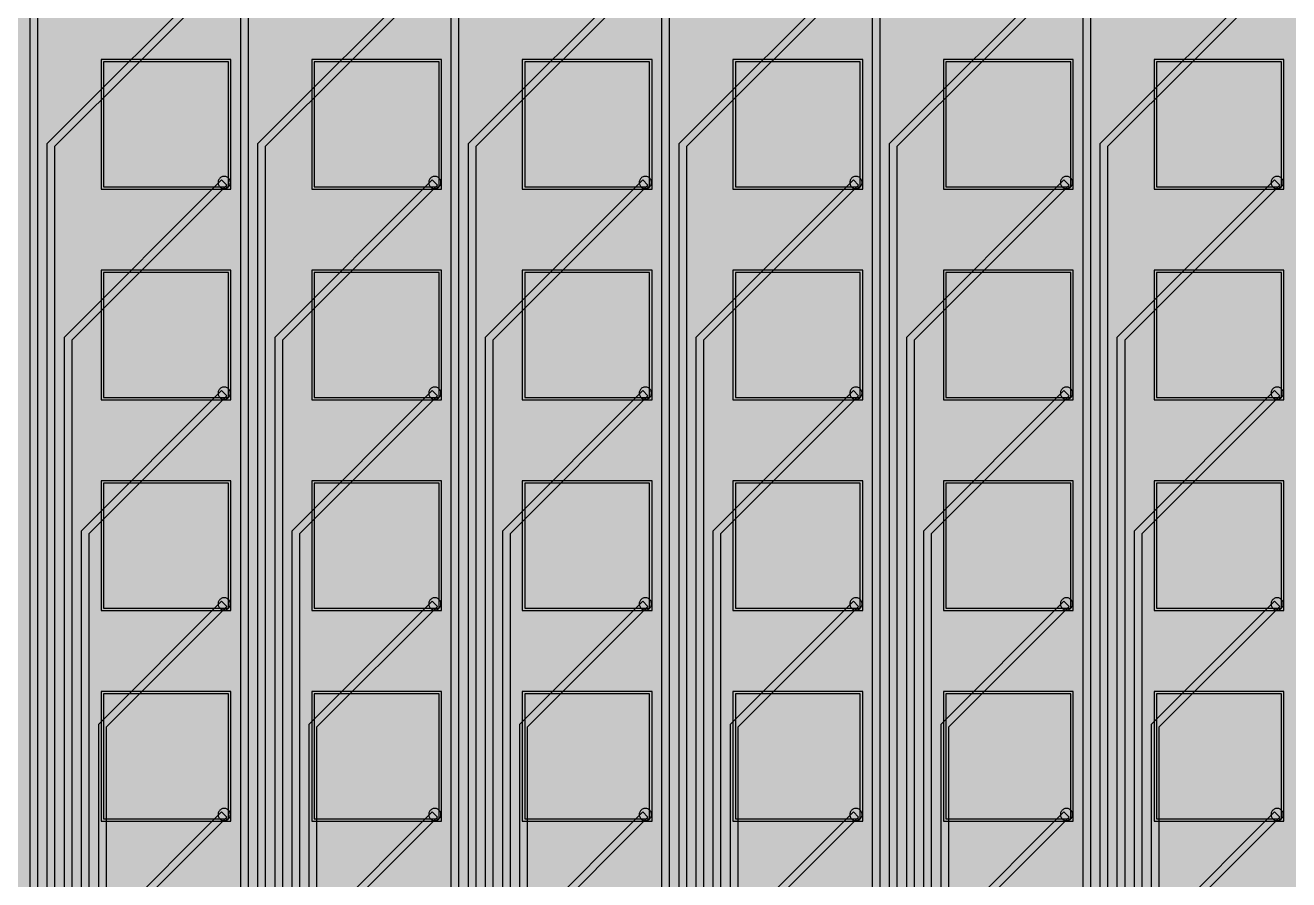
# Model space of a CAD drawing. Header units: metres. Extents: x -7240 to 10960, y -29667 to 1823.
# Drawn here: x 743 to 1259, y 996 to 1344 of the extents above; entities that cross this region are included whole.
import ezdxf

# ---------------------------------------------------------------- set-up
doc = ezdxf.new("R2010")
doc.units = ezdxf.units.M
for name, color, linetype in [('Etching', 1, 'CONTINUOUS'), ('EtchingPad', 2, 'CONTINUOUS'), ('Metal1', 4, 'CONTINUOUS'), ('Metal2', 3, 'CONTINUOUS'), ('Polyimide', 7, 'CONTINUOUS')]:
    doc.layers.add(name, color=color, linetype=linetype)

msp = doc.modelspace()

# ---------------------------------------------------------------- hatches: boundary and pattern name
at = {"layer": 'Polyimide'}
msp.add_hatch(color=7, dxfattribs=at).paths.add_polyline_path([(4088.45, -11806.89), (4098.72, -11851.21), (4115.58, -11893.47), (4138.63, -11932.7), (4167.35, -11967.99), (4201.08, -11998.53), (4239.03, -12023.62), (4280.35, -12042.68), (4349.18, -12073.73), (4413.2, -12113.76), (4471.26, -12162.04), (4522.3, -12217.69), (4565.39, -12279.7), (4599.74, -12346.94), (4624.73, -12418.19), (4639.91, -12492.16), (4645, -12567.5), (4639.91, -12642.84), (4624.73, -12716.8), (4599.74, -12788.06), (4565.39, -12855.3), (4522.3, -12917.31), (4471.26, -12972.96), (4413.2, -13021.24), (4349.18, -13061.27), (4280.35, -13092.32), (4239.03, -13111.38), (4201.08, -13136.47), (4167.35, -13167.01), (4138.63, -13202.3), (4115.58, -13241.52), (4098.72, -13283.78), (4088.45, -13328.11), (4085, -13373.48), (4085, -13567.5), (4099.45, -13861.55), (4142.64, -14152.77), (4214.18, -14438.35), (4313.36, -14715.55), (4439.24, -14981.69), (4590.59, -15234.21), (4765.97, -15470.68), (4963.68, -15688.82), (5181.82, -15886.53), (5418.29, -16061.91), (5670.81, -16213.26), (5936.95, -16339.14), (6214.15, -16438.32), (6499.73, -16509.85), (6790.95, -16553.05), (7085, -16567.5), (9960.38, -16567.5), (10038.79, -16571.35), (10116.45, -16582.87), (10192.6, -16601.95), (10266.52, -16628.4), (10337.49, -16661.96), (10404.83, -16702.32), (10467.89, -16749.09), (10526.06, -16801.81), (10578.78, -16859.98), (10625.55, -16923.04), (10665.91, -16990.38), (10699.48, -17061.35), (10725.93, -17135.27), (10745, -17211.43), (10756.52, -17289.08), (10760.38, -17367.5), (10760.38, -21957.3), (10721.61, -22012.91), (10685.97, -22070.59), (10653.58, -22130.14), (10624.53, -22191.39), (10598.92, -22254.16), (10576.82, -22318.25), (10558.3, -22383.46), (10543.41, -22449.6), (10532.21, -22516.46), (10524.72, -22583.84), (10520.97, -22651.53), (10520.97, -22719.32), (10524.72, -22787.01), (10532.21, -22854.38), (10543.41, -22921.24), (10558.3, -22987.38), (10576.82, -23052.6), (10598.92, -23116.68), (10624.53, -23179.45), (10653.58, -23240.71), (10685.97, -23300.26), (10721.61, -23357.93), (10760.38, -23413.54), (10760.38, -28667.5), (10756.52, -28745.91), (10745, -28823.57), (10725.93, -28899.73), (10699.48, -28973.65), (10665.91, -29044.62), (10625.55, -29111.96), (10578.78, -29175.01), (10526.06, -29233.19), (10467.89, -29285.91), (10404.83, -29332.68), (10337.49, -29373.04), (10266.52, -29406.6), (10192.6, -29433.05), (10116.45, -29452.13), (10038.79, -29463.65), (9960.38, -29467.5), (-6239.63, -29467.5), (-6318.04, -29463.65), (-6395.7, -29452.13), (-6471.85, -29433.05), (-6545.77, -29406.6), (-6616.74, -29373.04), (-6684.08, -29332.68), (-6747.14, -29285.91), (-6805.31, -29233.19), (-6858.03, -29175.01), (-6904.8, -29111.96), (-6945.16, -29044.62), (-6978.73, -28973.65), (-7005.18, -28899.73), (-7024.25, -28823.57), (-7035.77, -28745.91), (-7039.63, -28667.5), (-7039.63, -23426.32), (-6999.36, -23370.07), (-6962.33, -23311.63), (-6928.66, -23251.2), (-6898.45, -23188.96), (-6871.81, -23125.12), (-6848.81, -23059.88), (-6829.53, -22993.44), (-6814.04, -22926.02), (-6802.37, -22857.83), (-6794.57, -22789.09), (-6790.67, -22720.02), (-6790.67, -22650.84), (-6794.57, -22581.77), (-6802.37, -22513.03), (-6814.04, -22444.84), (-6829.53, -22377.42), (-6848.81, -22310.98), (-6871.81, -22245.74), (-6898.45, -22181.89), (-6928.66, -22119.66), (-6962.33, -22059.22), (-6999.36, -22000.79), (-7039.63, -21944.54), (-7039.63, -17367.5), (-7035.77, -17289.08), (-7024.25, -17211.43), (-7005.18, -17135.27), (-6978.73, -17061.35), (-6945.16, -16990.38), (-6904.8, -16923.04), (-6858.03, -16859.98), (-6805.31, -16801.81), (-6747.14, -16749.09), (-6684.08, -16702.32), (-6616.74, -16661.96), (-6545.77, -16628.4), (-6471.85, -16601.95), (-6395.7, -16582.87), (-6318.04, -16571.35), (-6239.63, -16567.5), (-3334, -16567.5), (-3039.95, -16553.05), (-2748.73, -16509.85), (-2463.15, -16438.32), (-2185.95, -16339.14), (-1919.81, -16213.26), (-1667.29, -16061.91), (-1430.82, -15886.53), (-1212.68, -15688.82), (-1014.97, -15470.68), (-839.59, -15234.21), (-688.24, -14981.69), (-562.36, -14715.55), (-463.18, -14438.35), (-391.64, -14152.77), (-348.45, -13861.55), (-334, -13567.5), (-334, -13373.48), (-337.45, -13328.11), (-347.72, -13283.78), (-364.58, -13241.52), (-387.63, -13202.3), (-416.35, -13167.01), (-450.08, -13136.47), (-488.03, -13111.38), (-529.35, -13092.32), (-529.35, -13092.32), (-598.18, -13061.27), (-662.2, -13021.24), (-720.26, -12972.96), (-771.3, -12917.31), (-814.39, -12855.3), (-848.74, -12788.06), (-873.73, -12716.8), (-888.91, -12642.84), (-894, -12567.5), (-888.91, -12492.16), (-873.73, -12418.19), (-848.74, -12346.94), (-814.39, -12279.7), (-771.3, -12217.69), (-720.26, -12162.04), (-662.2, -12113.76), (-598.18, -12073.73), (-529.35, -12042.68), (-488.03, -12023.62), (-450.08, -11998.53), (-416.35, -11967.99), (-387.63, -11932.7), (-364.58, -11893.47), (-347.72, -11851.21), (-337.45, -11806.89), (-334, -11761.52), (-334, -11074.31), (-337.45, -11028.94), (-347.72, -10984.62), (-364.58, -10942.36), (-387.63, -10903.13), (-416.35, -10867.84), (-450.08, -10837.3), (-488.03, -10812.21), (-529.35, -10793.16), (-529.35, -10793.16), (-598.18, -10762.1), (-662.2, -10722.07), (-720.26, -10673.8), (-771.3, -10618.15), (-814.39, -10556.13), (-848.74, -10488.89), (-873.73, -10417.64), (-888.91, -10343.67), (-894, -10268.33), (-888.91, -10192.99), (-873.73, -10119.03), (-848.74, -10047.77), (-814.39, -9980.53), (-771.3, -9918.52), (-720.26, -9862.87), (-662.2, -9814.59), (-598.18, -9774.56), (-529.35, -9743.51), (-488.03, -9724.45), (-450.08, -9699.36), (-416.35, -9668.82), (-387.63, -9633.53), (-364.58, -9594.31), (-347.72, -9552.05), (-337.45, -9507.72), (-334, -9462.35), (-334, -8775.14), (-337.45, -8729.78), (-347.72, -8685.45), (-364.58, -8643.19), (-387.63, -8603.96), (-416.35, -8568.68), (-450.08, -8538.14), (-488.03, -8513.05), (-529.35, -8493.99), (-529.35, -8493.99), (-598.18, -8462.94), (-662.2, -8422.91), (-720.26, -8374.63), (-771.3, -8318.98), (-814.39, -8256.97), (-848.74, -8189.73), (-873.73, -8118.47), (-888.91, -8044.5), (-894, -7969.17), (-888.91, -7893.83), (-873.73, -7819.86), (-848.74, -7748.61), (-814.39, -7681.36), (-771.3, -7619.35), (-720.26, -7563.7), (-662.2, -7515.42), (-598.18, -7475.4), (-529.35, -7444.34), (-529.35, -7444.34), (-488.03, -7425.28), (-450.08, -7400.2), (-416.35, -7369.66), (-387.63, -7334.37), (-364.58, -7295.14), (-347.72, -7252.88), (-337.45, -7208.56), (-334, -7163.19), (-334, -6475.98), (-337.45, -6430.61), (-347.72, -6386.29), (-364.58, -6344.02), (-387.63, -6304.8), (-416.35, -6269.51), (-450.08, -6238.97), (-488.03, -6213.88), (-529.35, -6194.82), (-529.35, -6194.82), (-598.18, -6163.77), (-662.2, -6123.74), (-720.26, -6075.46), (-771.3, -6019.81), (-814.39, -5957.8), (-848.74, -5890.56), (-873.73, -5819.31), (-888.91, -5745.34), (-894, -5670), (-888.91, -5594.66), (-873.73, -5520.69), (-848.74, -5449.44), (-814.39, -5382.2), (-771.3, -5320.19), (-720.26, -5264.54), (-662.2, -5216.26), (-598.18, -5176.23), (-529.35, -5145.18), (-529.35, -5145.18), (-488.03, -5126.12), (-450.08, -5101.03), (-416.35, -5070.49), (-387.63, -5035.2), (-364.58, -4995.98), (-347.72, -4953.71), (-337.45, -4909.39), (-334, -4864.02), (-334, 380), (-334, 1522.5), (-289, 1522.5), (-288.78, 1515.63), (-288.1, 1508.79), (-286.98, 1502.02), (-285.42, 1495.32), (-283.43, 1488.75), (-281.01, 1482.32), (-278.17, 1476.06), (-274.93, 1470), (-271.3, 1464.17), (-267.3, 1458.58), (-262.94, 1453.27), (-258.25, 1448.25), (-253.23, 1443.56), (-247.92, 1439.2), (-242.33, 1435.2), (-236.5, 1431.57), (-230.44, 1428.33), (-224.18, 1425.49), (-217.75, 1423.07), (-211.18, 1421.08), (-204.48, 1419.52), (-197.71, 1418.4), (-190.87, 1417.72), (-184, 1417.5), (-177.13, 1417.72), (-170.29, 1418.4), (-163.52, 1419.52), (-156.82, 1421.08), (-150.25, 1423.07), (-143.82, 1425.49), (-137.56, 1428.33), (-131.5, 1431.57), (-125.67, 1435.2), (-120.08, 1439.2), (-114.77, 1443.56), (-109.75, 1448.25), (-105.06, 1453.27), (-100.7, 1458.58), (-96.7, 1464.17), (-93.07, 1470), (-89.83, 1476.06), (-86.99, 1482.32), (-84.57, 1488.75), (-82.58, 1495.32), (-81.02, 1502.02), (-79.9, 1508.79), (-79.22, 1515.63), (-79, 1522.5), (1786, 1522.5), (3835, 1522.5), (3835.21, 1529.04), (3835.86, 1535.55), (3836.92, 1542.01), (3838.41, 1548.38), (3840.31, 1554.64), (3842.61, 1560.77), (3845.31, 1566.73), (3848.4, 1572.5), (3851.85, 1578.06), (3855.66, 1583.38), (3859.82, 1588.43), (3864.29, 1593.21), (3869.07, 1597.68), (3874.12, 1601.84), (3879.44, 1605.65), (3885, 1609.1), (3890.77, 1612.19), (3896.73, 1614.89), (3902.86, 1617.19), (3909.12, 1619.09), (3915.49, 1620.58), (3921.95, 1621.64), (3928.46, 1622.29), (3935, 1622.5), (3941.54, 1622.29), (3948.05, 1621.64), (3954.51, 1620.58), (3960.88, 1619.09), (3967.14, 1617.19), (3973.27, 1614.89), (3979.23, 1612.19), (3985, 1609.1), (3990.56, 1605.65), (3995.88, 1601.84), (4000.93, 1597.68), (4005.71, 1593.21), (4010.18, 1588.43), (4014.34, 1583.38), (4018.15, 1578.06), (4021.6, 1572.5), (4024.69, 1566.73), (4027.39, 1560.77), (4029.69, 1554.64), (4031.59, 1548.38), (4033.08, 1542.01), (4034.14, 1535.55), (4034.79, 1529.04), (4035, 1522.5), (4085, 1522.5), (4085, 380), (4085, 330), (4085, -4864.02), (4088.45, -4909.39), (4098.72, -4953.71), (4115.58, -4995.98), (4138.63, -5035.2), (4167.35, -5070.49), (4201.08, -5101.03), (4239.03, -5126.12), (4280.35, -5145.18), (4280.35, -5145.18), (4349.18, -5176.23), (4413.2, -5216.26), (4471.26, -5264.54), (4522.3, -5320.19), (4565.39, -5382.2), (4599.74, -5449.44), (4624.73, -5520.69), (4639.91, -5594.66), (4645, -5670), (4639.91, -5745.34), (4624.73, -5819.31), (4599.74, -5890.56), (4565.39, -5957.8), (4522.3, -6019.81), (4471.26, -6075.46), (4413.2, -6123.74), (4349.18, -6163.77), (4280.35, -6194.82), (4239.03, -6213.88), (4201.08, -6238.97), (4167.35, -6269.51), (4138.63, -6304.8), (4115.58, -6344.02), (4098.72, -6386.29), (4088.45, -6430.61), (4085, -6475.98), (4085, -11761.52), (4088.45, -11806.89)])

# ---------------------------------------------------------------- linework, layer by layer
at = {"layer": 'Etching'}
for points in [[(821.75, 1280.25), (821.77, 1279.92), (821.84, 1279.6), (821.94, 1279.29), (822.08, 1279), (822.27, 1278.73), (822.48, 1278.48), (822.73, 1278.27), (823, 1278.08), (823.29, 1277.94), (823.6, 1277.84), (823.92, 1277.77), (824.25, 1277.75), (824.58, 1277.77), (824.9, 1277.84), (825.21, 1277.94), (825.5, 1278.08), (825.77, 1278.27), (826.02, 1278.48), (826.23, 1278.73), (826.42, 1279), (826.56, 1279.29), (826.66, 1279.6), (826.73, 1279.92), (826.75, 1280.25), (826.73, 1280.58), (826.66, 1280.9), (826.56, 1281.21), (826.42, 1281.5), (826.23, 1281.77), (826.02, 1282.02), (825.77, 1282.23), (825.5, 1282.42), (825.21, 1282.56), (824.9, 1282.66), (824.58, 1282.73), (824.25, 1282.75), (823.92, 1282.73), (823.6, 1282.66), (823.29, 1282.56), (823, 1282.42), (822.73, 1282.23), (822.48, 1282.02), (822.27, 1281.77), (822.08, 1281.5), (821.94, 1281.21), (821.84, 1280.9), (821.77, 1280.58), (821.75, 1280.25)], [(907.75, 1280.25), (907.77, 1279.92), (907.84, 1279.6), (907.94, 1279.29), (908.08, 1279), (908.27, 1278.73), (908.48, 1278.48), (908.73, 1278.27), (909, 1278.08), (909.29, 1277.94), (909.6, 1277.84), (909.92, 1277.77), (910.25, 1277.75), (910.58, 1277.77), (910.9, 1277.84), (911.21, 1277.94), (911.5, 1278.08), (911.77, 1278.27), (912.02, 1278.48), (912.23, 1278.73), (912.42, 1279), (912.56, 1279.29), (912.66, 1279.6), (912.73, 1279.92), (912.75, 1280.25), (912.73, 1280.58), (912.66, 1280.9), (912.56, 1281.21), (912.42, 1281.5), (912.23, 1281.77), (912.02, 1282.02), (911.77, 1282.23), (911.5, 1282.42), (911.21, 1282.56), (910.9, 1282.66), (910.58, 1282.73), (910.25, 1282.75), (909.92, 1282.73), (909.6, 1282.66), (909.29, 1282.56), (909, 1282.42), (908.73, 1282.23), (908.48, 1282.02), (908.27, 1281.77), (908.08, 1281.5), (907.94, 1281.21), (907.84, 1280.9), (907.77, 1280.58), (907.75, 1280.25)], [(993.75, 1280.25), (993.77, 1279.92), (993.84, 1279.6), (993.94, 1279.29), (994.08, 1279), (994.27, 1278.73), (994.48, 1278.48), (994.73, 1278.27), (995, 1278.08), (995.29, 1277.94), (995.6, 1277.84), (995.92, 1277.77), (996.25, 1277.75), (996.58, 1277.77), (996.9, 1277.84), (997.21, 1277.94), (997.5, 1278.08), (997.77, 1278.27), (998.02, 1278.48), (998.23, 1278.73), (998.42, 1279), (998.56, 1279.29), (998.66, 1279.6), (998.73, 1279.92), (998.75, 1280.25), (998.73, 1280.58), (998.66, 1280.9), (998.56, 1281.21), (998.42, 1281.5), (998.23, 1281.77), (998.02, 1282.02), (997.77, 1282.23), (997.5, 1282.42), (997.21, 1282.56), (996.9, 1282.66), (996.58, 1282.73), (996.25, 1282.75), (995.92, 1282.73), (995.6, 1282.66), (995.29, 1282.56), (995, 1282.42), (994.73, 1282.23), (994.48, 1282.02), (994.27, 1281.77), (994.08, 1281.5), (993.94, 1281.21), (993.84, 1280.9), (993.77, 1280.58), (993.75, 1280.25)], [(1079.75, 1280.25), (1079.77, 1279.92), (1079.84, 1279.6), (1079.94, 1279.29), (1080.08, 1279), (1080.27, 1278.73), (1080.48, 1278.48), (1080.73, 1278.27), (1081, 1278.08), (1081.29, 1277.94), (1081.6, 1277.84), (1081.92, 1277.77), (1082.25, 1277.75), (1082.58, 1277.77), (1082.9, 1277.84), (1083.21, 1277.94), (1083.5, 1278.08), (1083.77, 1278.27), (1084.02, 1278.48), (1084.23, 1278.73), (1084.42, 1279), (1084.56, 1279.29), (1084.66, 1279.6), (1084.73, 1279.92), (1084.75, 1280.25), (1084.73, 1280.58), (1084.66, 1280.9), (1084.56, 1281.21), (1084.42, 1281.5), (1084.23, 1281.77), (1084.02, 1282.02), (1083.77, 1282.23), (1083.5, 1282.42), (1083.21, 1282.56), (1082.9, 1282.66), (1082.58, 1282.73), (1082.25, 1282.75), (1081.92, 1282.73), (1081.6, 1282.66), (1081.29, 1282.56), (1081, 1282.42), (1080.73, 1282.23), (1080.48, 1282.02), (1080.27, 1281.77), (1080.08, 1281.5), (1079.94, 1281.21), (1079.84, 1280.9), (1079.77, 1280.58), (1079.75, 1280.25)], [(1165.75, 1280.25), (1165.77, 1279.92), (1165.84, 1279.6), (1165.94, 1279.29), (1166.08, 1279), (1166.27, 1278.73), (1166.48, 1278.48), (1166.73, 1278.27), (1167, 1278.08), (1167.29, 1277.94), (1167.6, 1277.84), (1167.92, 1277.77), (1168.25, 1277.75), (1168.58, 1277.77), (1168.9, 1277.84), (1169.21, 1277.94), (1169.5, 1278.08), (1169.77, 1278.27), (1170.02, 1278.48), (1170.23, 1278.73), (1170.42, 1279), (1170.56, 1279.29), (1170.66, 1279.6), (1170.73, 1279.92), (1170.75, 1280.25), (1170.73, 1280.58), (1170.66, 1280.9), (1170.56, 1281.21), (1170.42, 1281.5), (1170.23, 1281.77), (1170.02, 1282.02), (1169.77, 1282.23), (1169.5, 1282.42), (1169.21, 1282.56), (1168.9, 1282.66), (1168.58, 1282.73), (1168.25, 1282.75), (1167.92, 1282.73), (1167.6, 1282.66), (1167.29, 1282.56), (1167, 1282.42), (1166.73, 1282.23), (1166.48, 1282.02), (1166.27, 1281.77), (1166.08, 1281.5), (1165.94, 1281.21), (1165.84, 1280.9), (1165.77, 1280.58), (1165.75, 1280.25)], [(1251.75, 1280.25), (1251.77, 1279.92), (1251.84, 1279.6), (1251.94, 1279.29), (1252.08, 1279), (1252.27, 1278.73), (1252.48, 1278.48), (1252.73, 1278.27), (1253, 1278.08), (1253.29, 1277.94), (1253.6, 1277.84), (1253.92, 1277.77), (1254.25, 1277.75), (1254.58, 1277.77), (1254.9, 1277.84), (1255.21, 1277.94), (1255.5, 1278.08), (1255.77, 1278.27), (1256.02, 1278.48), (1256.23, 1278.73), (1256.42, 1279), (1256.56, 1279.29), (1256.66, 1279.6), (1256.73, 1279.92), (1256.75, 1280.25), (1256.73, 1280.58), (1256.66, 1280.9), (1256.56, 1281.21), (1256.42, 1281.5), (1256.23, 1281.77), (1256.02, 1282.02), (1255.77, 1282.23), (1255.5, 1282.42), (1255.21, 1282.56), (1254.9, 1282.66), (1254.58, 1282.73), (1254.25, 1282.75), (1253.92, 1282.73), (1253.6, 1282.66), (1253.29, 1282.56), (1253, 1282.42), (1252.73, 1282.23), (1252.48, 1282.02), (1252.27, 1281.77), (1252.08, 1281.5), (1251.94, 1281.21), (1251.84, 1280.9), (1251.77, 1280.58), (1251.75, 1280.25)], [(821.75, 1194.25), (821.77, 1193.92), (821.84, 1193.6), (821.94, 1193.29), (822.08, 1193), (822.27, 1192.73), (822.48, 1192.48), (822.73, 1192.27), (823, 1192.08), (823.29, 1191.94), (823.6, 1191.84), (823.92, 1191.77), (824.25, 1191.75), (824.58, 1191.77), (824.9, 1191.84), (825.21, 1191.94), (825.5, 1192.08), (825.77, 1192.27), (826.02, 1192.48), (826.23, 1192.73), (826.42, 1193), (826.56, 1193.29), (826.66, 1193.6), (826.73, 1193.92), (826.75, 1194.25), (826.73, 1194.58), (826.66, 1194.9), (826.56, 1195.21), (826.42, 1195.5), (826.23, 1195.77), (826.02, 1196.02), (825.77, 1196.23), (825.5, 1196.42), (825.21, 1196.56), (824.9, 1196.66), (824.58, 1196.73), (824.25, 1196.75), (823.92, 1196.73), (823.6, 1196.66), (823.29, 1196.56), (823, 1196.42), (822.73, 1196.23), (822.48, 1196.02), (822.27, 1195.77), (822.08, 1195.5), (821.94, 1195.21), (821.84, 1194.9), (821.77, 1194.58), (821.75, 1194.25)], [(907.75, 1194.25), (907.77, 1193.92), (907.84, 1193.6), (907.94, 1193.29), (908.08, 1193), (908.27, 1192.73), (908.48, 1192.48), (908.73, 1192.27), (909, 1192.08), (909.29, 1191.94), (909.6, 1191.84), (909.92, 1191.77), (910.25, 1191.75), (910.58, 1191.77), (910.9, 1191.84), (911.21, 1191.94), (911.5, 1192.08), (911.77, 1192.27), (912.02, 1192.48), (912.23, 1192.73), (912.42, 1193), (912.56, 1193.29), (912.66, 1193.6), (912.73, 1193.92), (912.75, 1194.25), (912.73, 1194.58), (912.66, 1194.9), (912.56, 1195.21), (912.42, 1195.5), (912.23, 1195.77), (912.02, 1196.02), (911.77, 1196.23), (911.5, 1196.42), (911.21, 1196.56), (910.9, 1196.66), (910.58, 1196.73), (910.25, 1196.75), (909.92, 1196.73), (909.6, 1196.66), (909.29, 1196.56), (909, 1196.42), (908.73, 1196.23), (908.48, 1196.02), (908.27, 1195.77), (908.08, 1195.5), (907.94, 1195.21), (907.84, 1194.9), (907.77, 1194.58), (907.75, 1194.25)], [(993.75, 1194.25), (993.77, 1193.92), (993.84, 1193.6), (993.94, 1193.29), (994.08, 1193), (994.27, 1192.73), (994.48, 1192.48), (994.73, 1192.27), (995, 1192.08), (995.29, 1191.94), (995.6, 1191.84), (995.92, 1191.77), (996.25, 1191.75), (996.58, 1191.77), (996.9, 1191.84), (997.21, 1191.94), (997.5, 1192.08), (997.77, 1192.27), (998.02, 1192.48), (998.23, 1192.73), (998.42, 1193), (998.56, 1193.29), (998.66, 1193.6), (998.73, 1193.92), (998.75, 1194.25), (998.73, 1194.58), (998.66, 1194.9), (998.56, 1195.21), (998.42, 1195.5), (998.23, 1195.77), (998.02, 1196.02), (997.77, 1196.23), (997.5, 1196.42), (997.21, 1196.56), (996.9, 1196.66), (996.58, 1196.73), (996.25, 1196.75), (995.92, 1196.73), (995.6, 1196.66), (995.29, 1196.56), (995, 1196.42), (994.73, 1196.23), (994.48, 1196.02), (994.27, 1195.77), (994.08, 1195.5), (993.94, 1195.21), (993.84, 1194.9), (993.77, 1194.58), (993.75, 1194.25)], [(1079.75, 1194.25), (1079.77, 1193.92), (1079.84, 1193.6), (1079.94, 1193.29), (1080.08, 1193), (1080.27, 1192.73), (1080.48, 1192.48), (1080.73, 1192.27), (1081, 1192.08), (1081.29, 1191.94), (1081.6, 1191.84), (1081.92, 1191.77), (1082.25, 1191.75), (1082.58, 1191.77), (1082.9, 1191.84), (1083.21, 1191.94), (1083.5, 1192.08), (1083.77, 1192.27), (1084.02, 1192.48), (1084.23, 1192.73), (1084.42, 1193), (1084.56, 1193.29), (1084.66, 1193.6), (1084.73, 1193.92), (1084.75, 1194.25), (1084.73, 1194.58), (1084.66, 1194.9), (1084.56, 1195.21), (1084.42, 1195.5), (1084.23, 1195.77), (1084.02, 1196.02), (1083.77, 1196.23), (1083.5, 1196.42), (1083.21, 1196.56), (1082.9, 1196.66), (1082.58, 1196.73), (1082.25, 1196.75), (1081.92, 1196.73), (1081.6, 1196.66), (1081.29, 1196.56), (1081, 1196.42), (1080.73, 1196.23), (1080.48, 1196.02), (1080.27, 1195.77), (1080.08, 1195.5), (1079.94, 1195.21), (1079.84, 1194.9), (1079.77, 1194.58), (1079.75, 1194.25)], [(1165.75, 1194.25), (1165.77, 1193.92), (1165.84, 1193.6), (1165.94, 1193.29), (1166.08, 1193), (1166.27, 1192.73), (1166.48, 1192.48), (1166.73, 1192.27), (1167, 1192.08), (1167.29, 1191.94), (1167.6, 1191.84), (1167.92, 1191.77), (1168.25, 1191.75), (1168.58, 1191.77), (1168.9, 1191.84), (1169.21, 1191.94), (1169.5, 1192.08), (1169.77, 1192.27), (1170.02, 1192.48), (1170.23, 1192.73), (1170.42, 1193), (1170.56, 1193.29), (1170.66, 1193.6), (1170.73, 1193.92), (1170.75, 1194.25), (1170.73, 1194.58), (1170.66, 1194.9), (1170.56, 1195.21), (1170.42, 1195.5), (1170.23, 1195.77), (1170.02, 1196.02), (1169.77, 1196.23), (1169.5, 1196.42), (1169.21, 1196.56), (1168.9, 1196.66), (1168.58, 1196.73), (1168.25, 1196.75), (1167.92, 1196.73), (1167.6, 1196.66), (1167.29, 1196.56), (1167, 1196.42), (1166.73, 1196.23), (1166.48, 1196.02), (1166.27, 1195.77), (1166.08, 1195.5), (1165.94, 1195.21), (1165.84, 1194.9), (1165.77, 1194.58), (1165.75, 1194.25)], [(1251.75, 1194.25), (1251.77, 1193.92), (1251.84, 1193.6), (1251.94, 1193.29), (1252.08, 1193), (1252.27, 1192.73), (1252.48, 1192.48), (1252.73, 1192.27), (1253, 1192.08), (1253.29, 1191.94), (1253.6, 1191.84), (1253.92, 1191.77), (1254.25, 1191.75), (1254.58, 1191.77), (1254.9, 1191.84), (1255.21, 1191.94), (1255.5, 1192.08), (1255.77, 1192.27), (1256.02, 1192.48), (1256.23, 1192.73), (1256.42, 1193), (1256.56, 1193.29), (1256.66, 1193.6), (1256.73, 1193.92), (1256.75, 1194.25), (1256.73, 1194.58), (1256.66, 1194.9), (1256.56, 1195.21), (1256.42, 1195.5), (1256.23, 1195.77), (1256.02, 1196.02), (1255.77, 1196.23), (1255.5, 1196.42), (1255.21, 1196.56), (1254.9, 1196.66), (1254.58, 1196.73), (1254.25, 1196.75), (1253.92, 1196.73), (1253.6, 1196.66), (1253.29, 1196.56), (1253, 1196.42), (1252.73, 1196.23), (1252.48, 1196.02), (1252.27, 1195.77), (1252.08, 1195.5), (1251.94, 1195.21), (1251.84, 1194.9), (1251.77, 1194.58), (1251.75, 1194.25)], [(821.75, 1108.25), (821.77, 1107.92), (821.84, 1107.6), (821.94, 1107.29), (822.08, 1107), (822.27, 1106.73), (822.48, 1106.48), (822.73, 1106.27), (823, 1106.08), (823.29, 1105.94), (823.6, 1105.84), (823.92, 1105.77), (824.25, 1105.75), (824.58, 1105.77), (824.9, 1105.84), (825.21, 1105.94), (825.5, 1106.08), (825.77, 1106.27), (826.02, 1106.48), (826.23, 1106.73), (826.42, 1107), (826.56, 1107.29), (826.66, 1107.6), (826.73, 1107.92), (826.75, 1108.25), (826.73, 1108.58), (826.66, 1108.9), (826.56, 1109.21), (826.42, 1109.5), (826.23, 1109.77), (826.02, 1110.02), (825.77, 1110.23), (825.5, 1110.42), (825.21, 1110.56), (824.9, 1110.66), (824.58, 1110.73), (824.25, 1110.75), (823.92, 1110.73), (823.6, 1110.66), (823.29, 1110.56), (823, 1110.42), (822.73, 1110.23), (822.48, 1110.02), (822.27, 1109.77), (822.08, 1109.5), (821.94, 1109.21), (821.84, 1108.9), (821.77, 1108.58), (821.75, 1108.25)], [(907.75, 1108.25), (907.77, 1107.92), (907.84, 1107.6), (907.94, 1107.29), (908.08, 1107), (908.27, 1106.73), (908.48, 1106.48), (908.73, 1106.27), (909, 1106.08), (909.29, 1105.94), (909.6, 1105.84), (909.92, 1105.77), (910.25, 1105.75), (910.58, 1105.77), (910.9, 1105.84), (911.21, 1105.94), (911.5, 1106.08), (911.77, 1106.27), (912.02, 1106.48), (912.23, 1106.73), (912.42, 1107), (912.56, 1107.29), (912.66, 1107.6), (912.73, 1107.92), (912.75, 1108.25), (912.73, 1108.58), (912.66, 1108.9), (912.56, 1109.21), (912.42, 1109.5), (912.23, 1109.77), (912.02, 1110.02), (911.77, 1110.23), (911.5, 1110.42), (911.21, 1110.56), (910.9, 1110.66), (910.58, 1110.73), (910.25, 1110.75), (909.92, 1110.73), (909.6, 1110.66), (909.29, 1110.56), (909, 1110.42), (908.73, 1110.23), (908.48, 1110.02), (908.27, 1109.77), (908.08, 1109.5), (907.94, 1109.21), (907.84, 1108.9), (907.77, 1108.58), (907.75, 1108.25)], [(993.75, 1108.25), (993.77, 1107.92), (993.84, 1107.6), (993.94, 1107.29), (994.08, 1107), (994.27, 1106.73), (994.48, 1106.48), (994.73, 1106.27), (995, 1106.08), (995.29, 1105.94), (995.6, 1105.84), (995.92, 1105.77), (996.25, 1105.75), (996.58, 1105.77), (996.9, 1105.84), (997.21, 1105.94), (997.5, 1106.08), (997.77, 1106.27), (998.02, 1106.48), (998.23, 1106.73), (998.42, 1107), (998.56, 1107.29), (998.66, 1107.6), (998.73, 1107.92), (998.75, 1108.25), (998.73, 1108.58), (998.66, 1108.9), (998.56, 1109.21), (998.42, 1109.5), (998.23, 1109.77), (998.02, 1110.02), (997.77, 1110.23), (997.5, 1110.42), (997.21, 1110.56), (996.9, 1110.66), (996.58, 1110.73), (996.25, 1110.75), (995.92, 1110.73), (995.6, 1110.66), (995.29, 1110.56), (995, 1110.42), (994.73, 1110.23), (994.48, 1110.02), (994.27, 1109.77), (994.08, 1109.5), (993.94, 1109.21), (993.84, 1108.9), (993.77, 1108.58), (993.75, 1108.25)], [(1079.75, 1108.25), (1079.77, 1107.92), (1079.84, 1107.6), (1079.94, 1107.29), (1080.08, 1107), (1080.27, 1106.73), (1080.48, 1106.48), (1080.73, 1106.27), (1081, 1106.08), (1081.29, 1105.94), (1081.6, 1105.84), (1081.92, 1105.77), (1082.25, 1105.75), (1082.58, 1105.77), (1082.9, 1105.84), (1083.21, 1105.94), (1083.5, 1106.08), (1083.77, 1106.27), (1084.02, 1106.48), (1084.23, 1106.73), (1084.42, 1107), (1084.56, 1107.29), (1084.66, 1107.6), (1084.73, 1107.92), (1084.75, 1108.25), (1084.73, 1108.58), (1084.66, 1108.9), (1084.56, 1109.21), (1084.42, 1109.5), (1084.23, 1109.77), (1084.02, 1110.02), (1083.77, 1110.23), (1083.5, 1110.42), (1083.21, 1110.56), (1082.9, 1110.66), (1082.58, 1110.73), (1082.25, 1110.75), (1081.92, 1110.73), (1081.6, 1110.66), (1081.29, 1110.56), (1081, 1110.42), (1080.73, 1110.23), (1080.48, 1110.02), (1080.27, 1109.77), (1080.08, 1109.5), (1079.94, 1109.21), (1079.84, 1108.9), (1079.77, 1108.58), (1079.75, 1108.25)], [(1165.75, 1108.25), (1165.77, 1107.92), (1165.84, 1107.6), (1165.94, 1107.29), (1166.08, 1107), (1166.27, 1106.73), (1166.48, 1106.48), (1166.73, 1106.27), (1167, 1106.08), (1167.29, 1105.94), (1167.6, 1105.84), (1167.92, 1105.77), (1168.25, 1105.75), (1168.58, 1105.77), (1168.9, 1105.84), (1169.21, 1105.94), (1169.5, 1106.08), (1169.77, 1106.27), (1170.02, 1106.48), (1170.23, 1106.73), (1170.42, 1107), (1170.56, 1107.29), (1170.66, 1107.6), (1170.73, 1107.92), (1170.75, 1108.25), (1170.73, 1108.58), (1170.66, 1108.9), (1170.56, 1109.21), (1170.42, 1109.5), (1170.23, 1109.77), (1170.02, 1110.02), (1169.77, 1110.23), (1169.5, 1110.42), (1169.21, 1110.56), (1168.9, 1110.66), (1168.58, 1110.73), (1168.25, 1110.75), (1167.92, 1110.73), (1167.6, 1110.66), (1167.29, 1110.56), (1167, 1110.42), (1166.73, 1110.23), (1166.48, 1110.02), (1166.27, 1109.77), (1166.08, 1109.5), (1165.94, 1109.21), (1165.84, 1108.9), (1165.77, 1108.58), (1165.75, 1108.25)], [(1251.75, 1108.25), (1251.77, 1107.92), (1251.84, 1107.6), (1251.94, 1107.29), (1252.08, 1107), (1252.27, 1106.73), (1252.48, 1106.48), (1252.73, 1106.27), (1253, 1106.08), (1253.29, 1105.94), (1253.6, 1105.84), (1253.92, 1105.77), (1254.25, 1105.75), (1254.58, 1105.77), (1254.9, 1105.84), (1255.21, 1105.94), (1255.5, 1106.08), (1255.77, 1106.27), (1256.02, 1106.48), (1256.23, 1106.73), (1256.42, 1107), (1256.56, 1107.29), (1256.66, 1107.6), (1256.73, 1107.92), (1256.75, 1108.25), (1256.73, 1108.58), (1256.66, 1108.9), (1256.56, 1109.21), (1256.42, 1109.5), (1256.23, 1109.77), (1256.02, 1110.02), (1255.77, 1110.23), (1255.5, 1110.42), (1255.21, 1110.56), (1254.9, 1110.66), (1254.58, 1110.73), (1254.25, 1110.75), (1253.92, 1110.73), (1253.6, 1110.66), (1253.29, 1110.56), (1253, 1110.42), (1252.73, 1110.23), (1252.48, 1110.02), (1252.27, 1109.77), (1252.08, 1109.5), (1251.94, 1109.21), (1251.84, 1108.9), (1251.77, 1108.58), (1251.75, 1108.25)], [(821.75, 1022.25), (821.77, 1021.92), (821.84, 1021.6), (821.94, 1021.29), (822.08, 1021), (822.27, 1020.73), (822.48, 1020.48), (822.73, 1020.27), (823, 1020.08), (823.29, 1019.94), (823.6, 1019.84), (823.92, 1019.77), (824.25, 1019.75), (824.58, 1019.77), (824.9, 1019.84), (825.21, 1019.94), (825.5, 1020.08), (825.77, 1020.27), (826.02, 1020.48), (826.23, 1020.73), (826.42, 1021), (826.56, 1021.29), (826.66, 1021.6), (826.73, 1021.92), (826.75, 1022.25), (826.73, 1022.58), (826.66, 1022.9), (826.56, 1023.21), (826.42, 1023.5), (826.23, 1023.77), (826.02, 1024.02), (825.77, 1024.23), (825.5, 1024.42), (825.21, 1024.56), (824.9, 1024.66), (824.58, 1024.73), (824.25, 1024.75), (823.92, 1024.73), (823.6, 1024.66), (823.29, 1024.56), (823, 1024.42), (822.73, 1024.23), (822.48, 1024.02), (822.27, 1023.77), (822.08, 1023.5), (821.94, 1023.21), (821.84, 1022.9), (821.77, 1022.58), (821.75, 1022.25)], [(907.75, 1022.25), (907.77, 1021.92), (907.84, 1021.6), (907.94, 1021.29), (908.08, 1021), (908.27, 1020.73), (908.48, 1020.48), (908.73, 1020.27), (909, 1020.08), (909.29, 1019.94), (909.6, 1019.84), (909.92, 1019.77), (910.25, 1019.75), (910.58, 1019.77), (910.9, 1019.84), (911.21, 1019.94), (911.5, 1020.08), (911.77, 1020.27), (912.02, 1020.48), (912.23, 1020.73), (912.42, 1021), (912.56, 1021.29), (912.66, 1021.6), (912.73, 1021.92), (912.75, 1022.25), (912.73, 1022.58), (912.66, 1022.9), (912.56, 1023.21), (912.42, 1023.5), (912.23, 1023.77), (912.02, 1024.02), (911.77, 1024.23), (911.5, 1024.42), (911.21, 1024.56), (910.9, 1024.66), (910.58, 1024.73), (910.25, 1024.75), (909.92, 1024.73), (909.6, 1024.66), (909.29, 1024.56), (909, 1024.42), (908.73, 1024.23), (908.48, 1024.02), (908.27, 1023.77), (908.08, 1023.5), (907.94, 1023.21), (907.84, 1022.9), (907.77, 1022.58), (907.75, 1022.25)], [(993.75, 1022.25), (993.77, 1021.92), (993.84, 1021.6), (993.94, 1021.29), (994.08, 1021), (994.27, 1020.73), (994.48, 1020.48), (994.73, 1020.27), (995, 1020.08), (995.29, 1019.94), (995.6, 1019.84), (995.92, 1019.77), (996.25, 1019.75), (996.58, 1019.77), (996.9, 1019.84), (997.21, 1019.94), (997.5, 1020.08), (997.77, 1020.27), (998.02, 1020.48), (998.23, 1020.73), (998.42, 1021), (998.56, 1021.29), (998.66, 1021.6), (998.73, 1021.92), (998.75, 1022.25), (998.73, 1022.58), (998.66, 1022.9), (998.56, 1023.21), (998.42, 1023.5), (998.23, 1023.77), (998.02, 1024.02), (997.77, 1024.23), (997.5, 1024.42), (997.21, 1024.56), (996.9, 1024.66), (996.58, 1024.73), (996.25, 1024.75), (995.92, 1024.73), (995.6, 1024.66), (995.29, 1024.56), (995, 1024.42), (994.73, 1024.23), (994.48, 1024.02), (994.27, 1023.77), (994.08, 1023.5), (993.94, 1023.21), (993.84, 1022.9), (993.77, 1022.58), (993.75, 1022.25)], [(1079.75, 1022.25), (1079.77, 1021.92), (1079.84, 1021.6), (1079.94, 1021.29), (1080.08, 1021), (1080.27, 1020.73), (1080.48, 1020.48), (1080.73, 1020.27), (1081, 1020.08), (1081.29, 1019.94), (1081.6, 1019.84), (1081.92, 1019.77), (1082.25, 1019.75), (1082.58, 1019.77), (1082.9, 1019.84), (1083.21, 1019.94), (1083.5, 1020.08), (1083.77, 1020.27), (1084.02, 1020.48), (1084.23, 1020.73), (1084.42, 1021), (1084.56, 1021.29), (1084.66, 1021.6), (1084.73, 1021.92), (1084.75, 1022.25), (1084.73, 1022.58), (1084.66, 1022.9), (1084.56, 1023.21), (1084.42, 1023.5), (1084.23, 1023.77), (1084.02, 1024.02), (1083.77, 1024.23), (1083.5, 1024.42), (1083.21, 1024.56), (1082.9, 1024.66), (1082.58, 1024.73), (1082.25, 1024.75), (1081.92, 1024.73), (1081.6, 1024.66), (1081.29, 1024.56), (1081, 1024.42), (1080.73, 1024.23), (1080.48, 1024.02), (1080.27, 1023.77), (1080.08, 1023.5), (1079.94, 1023.21), (1079.84, 1022.9), (1079.77, 1022.58), (1079.75, 1022.25)], [(1165.75, 1022.25), (1165.77, 1021.92), (1165.84, 1021.6), (1165.94, 1021.29), (1166.08, 1021), (1166.27, 1020.73), (1166.48, 1020.48), (1166.73, 1020.27), (1167, 1020.08), (1167.29, 1019.94), (1167.6, 1019.84), (1167.92, 1019.77), (1168.25, 1019.75), (1168.58, 1019.77), (1168.9, 1019.84), (1169.21, 1019.94), (1169.5, 1020.08), (1169.77, 1020.27), (1170.02, 1020.48), (1170.23, 1020.73), (1170.42, 1021), (1170.56, 1021.29), (1170.66, 1021.6), (1170.73, 1021.92), (1170.75, 1022.25), (1170.73, 1022.58), (1170.66, 1022.9), (1170.56, 1023.21), (1170.42, 1023.5), (1170.23, 1023.77), (1170.02, 1024.02), (1169.77, 1024.23), (1169.5, 1024.42), (1169.21, 1024.56), (1168.9, 1024.66), (1168.58, 1024.73), (1168.25, 1024.75), (1167.92, 1024.73), (1167.6, 1024.66), (1167.29, 1024.56), (1167, 1024.42), (1166.73, 1024.23), (1166.48, 1024.02), (1166.27, 1023.77), (1166.08, 1023.5), (1165.94, 1023.21), (1165.84, 1022.9), (1165.77, 1022.58), (1165.75, 1022.25)], [(1251.75, 1022.25), (1251.77, 1021.92), (1251.84, 1021.6), (1251.94, 1021.29), (1252.08, 1021), (1252.27, 1020.73), (1252.48, 1020.48), (1252.73, 1020.27), (1253, 1020.08), (1253.29, 1019.94), (1253.6, 1019.84), (1253.92, 1019.77), (1254.25, 1019.75), (1254.58, 1019.77), (1254.9, 1019.84), (1255.21, 1019.94), (1255.5, 1020.08), (1255.77, 1020.27), (1256.02, 1020.48), (1256.23, 1020.73), (1256.42, 1021), (1256.56, 1021.29), (1256.66, 1021.6), (1256.73, 1021.92), (1256.75, 1022.25), (1256.73, 1022.58), (1256.66, 1022.9), (1256.56, 1023.21), (1256.42, 1023.5), (1256.23, 1023.77), (1256.02, 1024.02), (1255.77, 1024.23), (1255.5, 1024.42), (1255.21, 1024.56), (1254.9, 1024.66), (1254.58, 1024.73), (1254.25, 1024.75), (1253.92, 1024.73), (1253.6, 1024.66), (1253.29, 1024.56), (1253, 1024.42), (1252.73, 1024.23), (1252.48, 1024.02), (1252.27, 1023.77), (1252.08, 1023.5), (1251.94, 1023.21), (1251.84, 1022.9), (1251.77, 1022.58), (1251.75, 1022.25)]]:
    msp.add_lwpolyline(points, close=True, dxfattribs=at)
at = {"layer": 'EtchingPad'}
for points in [[(826, 1329.5), (775, 1329.5), (775, 1278.5), (826, 1278.5), (826, 1329.5)], [(912, 1329.5), (861, 1329.5), (861, 1278.5), (912, 1278.5), (912, 1329.5)], [(998, 1329.5), (947, 1329.5), (947, 1278.5), (998, 1278.5), (998, 1329.5)], [(1084, 1329.5), (1033, 1329.5), (1033, 1278.5), (1084, 1278.5), (1084, 1329.5)], [(1170, 1329.5), (1119, 1329.5), (1119, 1278.5), (1170, 1278.5), (1170, 1329.5)], [(1256, 1329.5), (1205, 1329.5), (1205, 1278.5), (1256, 1278.5), (1256, 1329.5)], [(826, 1243.5), (775, 1243.5), (775, 1192.5), (826, 1192.5), (826, 1243.5)], [(912, 1243.5), (861, 1243.5), (861, 1192.5), (912, 1192.5), (912, 1243.5)], [(998, 1243.5), (947, 1243.5), (947, 1192.5), (998, 1192.5), (998, 1243.5)], [(1084, 1243.5), (1033, 1243.5), (1033, 1192.5), (1084, 1192.5), (1084, 1243.5)], [(1170, 1243.5), (1119, 1243.5), (1119, 1192.5), (1170, 1192.5), (1170, 1243.5)], [(1256, 1243.5), (1205, 1243.5), (1205, 1192.5), (1256, 1192.5), (1256, 1243.5)], [(826, 1157.5), (775, 1157.5), (775, 1106.5), (826, 1106.5), (826, 1157.5)], [(912, 1157.5), (861, 1157.5), (861, 1106.5), (912, 1106.5), (912, 1157.5)], [(998, 1157.5), (947, 1157.5), (947, 1106.5), (998, 1106.5), (998, 1157.5)], [(1084, 1157.5), (1033, 1157.5), (1033, 1106.5), (1084, 1106.5), (1084, 1157.5)], [(1170, 1157.5), (1119, 1157.5), (1119, 1106.5), (1170, 1106.5), (1170, 1157.5)], [(1256, 1157.5), (1205, 1157.5), (1205, 1106.5), (1256, 1106.5), (1256, 1157.5)], [(826, 1071.5), (775, 1071.5), (775, 1020.5), (826, 1020.5), (826, 1071.5)], [(912, 1071.5), (861, 1071.5), (861, 1020.5), (912, 1020.5), (912, 1071.5)], [(998, 1071.5), (947, 1071.5), (947, 1020.5), (998, 1020.5), (998, 1071.5)], [(1084, 1071.5), (1033, 1071.5), (1033, 1020.5), (1084, 1020.5), (1084, 1071.5)], [(1170, 1071.5), (1119, 1071.5), (1119, 1020.5), (1170, 1020.5), (1170, 1071.5)], [(1256, 1071.5), (1205, 1071.5), (1205, 1020.5), (1256, 1020.5), (1256, 1071.5)]]:
    msp.add_lwpolyline(points, close=True, dxfattribs=at)
at = {"layer": 'Metal1'}
for points in [[(745, 430), (745, 1375.12), (823.19, 1453.31), (825.31, 1451.19), (748, 1373.88), (748, 430)], [(831, 430), (831, 1375.12), (909.19, 1453.31), (911.31, 1451.19), (834, 1373.88), (834, 430)], [(917, 430), (917, 1375.12), (995.19, 1453.31), (997.31, 1451.19), (920, 1373.88), (920, 430)], [(1003, 430), (1003, 1375.12), (1081.19, 1453.31), (1083.31, 1451.19), (1006, 1373.88), (1006, 430)], [(1089, 430), (1089, 1375.12), (1167.19, 1453.31), (1169.31, 1451.19), (1092, 1373.88), (1092, 430)], [(1175, 430), (1175, 1375.12), (1253.19, 1453.31), (1255.31, 1451.19), (1178, 1373.88), (1178, 430)], [(752, 430), (752, 1296.12), (823.19, 1367.31), (825.31, 1365.19), (755, 1294.88), (755, 430)], [(838, 430), (838, 1296.12), (909.19, 1367.31), (911.31, 1365.19), (841, 1294.88), (841, 430)], [(924, 430), (924, 1296.12), (995.19, 1367.31), (997.31, 1365.19), (927, 1294.88), (927, 430)], [(1010, 430), (1010, 1296.12), (1081.19, 1367.31), (1083.31, 1365.19), (1013, 1294.88), (1013, 430)], [(1096, 430), (1096, 1296.12), (1167.19, 1367.31), (1169.31, 1365.19), (1099, 1294.88), (1099, 430)], [(1182, 430), (1182, 1296.12), (1253.19, 1367.31), (1255.31, 1365.19), (1185, 1294.88), (1185, 430)], [(759, 430), (759, 1217.12), (823.19, 1281.31), (825.31, 1279.19), (762, 1215.88), (762, 430)], [(845, 430), (845, 1217.12), (909.19, 1281.31), (911.31, 1279.19), (848, 1215.88), (848, 430)], [(931, 430), (931, 1217.12), (995.19, 1281.31), (997.31, 1279.19), (934, 1215.88), (934, 430)], [(1017, 430), (1017, 1217.12), (1081.19, 1281.31), (1083.31, 1279.19), (1020, 1215.88), (1020, 430)], [(1103, 430), (1103, 1217.12), (1167.19, 1281.31), (1169.31, 1279.19), (1106, 1215.88), (1106, 430)], [(1189, 430), (1189, 1217.12), (1253.19, 1281.31), (1255.31, 1279.19), (1192, 1215.88), (1192, 430)], [(766, 430), (766, 1138.12), (823.19, 1195.31), (825.31, 1193.19), (769, 1136.88), (769, 430)], [(852, 430), (852, 1138.12), (909.19, 1195.31), (911.31, 1193.19), (855, 1136.88), (855, 430)], [(938, 430), (938, 1138.12), (995.19, 1195.31), (997.31, 1193.19), (941, 1136.88), (941, 430)], [(1024, 430), (1024, 1138.12), (1081.19, 1195.31), (1083.31, 1193.19), (1027, 1136.88), (1027, 430)], [(1110, 430), (1110, 1138.12), (1167.19, 1195.31), (1169.31, 1193.19), (1113, 1136.88), (1113, 430)], [(1196, 430), (1196, 1138.12), (1253.19, 1195.31), (1255.31, 1193.19), (1199, 1136.88), (1199, 430)], [(773, 430), (773, 1059.12), (823.19, 1109.31), (825.31, 1107.19), (776, 1057.88), (776, 430)], [(859, 430), (859, 1059.12), (909.19, 1109.31), (911.31, 1107.19), (862, 1057.88), (862, 430)], [(945, 430), (945, 1059.12), (995.19, 1109.31), (997.31, 1107.19), (948, 1057.88), (948, 430)], [(1031, 430), (1031, 1059.12), (1081.19, 1109.31), (1083.31, 1107.19), (1034, 1057.88), (1034, 430)], [(1117, 430), (1117, 1059.12), (1167.19, 1109.31), (1169.31, 1107.19), (1120, 1057.88), (1120, 430)], [(1203, 430), (1203, 1059.12), (1253.19, 1109.31), (1255.31, 1107.19), (1206, 1057.88), (1206, 430)], [(780, 430), (780, 980.12), (823.19, 1023.31), (825.31, 1021.19), (783, 978.88), (783, 430)], [(866, 430), (866, 980.12), (909.19, 1023.31), (911.31, 1021.19), (869, 978.88), (869, 430)], [(952, 430), (952, 980.12), (995.19, 1023.31), (997.31, 1021.19), (955, 978.88), (955, 430)], [(1038, 430), (1038, 980.12), (1081.19, 1023.31), (1083.31, 1021.19), (1041, 978.88), (1041, 430)], [(1124, 430), (1124, 980.12), (1167.19, 1023.31), (1169.31, 1021.19), (1127, 978.88), (1127, 430)], [(1210, 430), (1210, 980.12), (1253.19, 1023.31), (1255.31, 1021.19), (1213, 978.88), (1213, 430)]]:
    msp.add_lwpolyline(points, close=True, dxfattribs=at)
at = {"layer": 'Metal2'}
for points in [[(827, 1330.5), (774, 1330.5), (774, 1277.5), (827, 1277.5), (827, 1330.5)], [(913, 1330.5), (860, 1330.5), (860, 1277.5), (913, 1277.5), (913, 1330.5)], [(999, 1330.5), (946, 1330.5), (946, 1277.5), (999, 1277.5), (999, 1330.5)], [(1085, 1330.5), (1032, 1330.5), (1032, 1277.5), (1085, 1277.5), (1085, 1330.5)], [(1171, 1330.5), (1118, 1330.5), (1118, 1277.5), (1171, 1277.5), (1171, 1330.5)], [(1257, 1330.5), (1204, 1330.5), (1204, 1277.5), (1257, 1277.5), (1257, 1330.5)], [(827, 1244.5), (774, 1244.5), (774, 1191.5), (827, 1191.5), (827, 1244.5)], [(913, 1244.5), (860, 1244.5), (860, 1191.5), (913, 1191.5), (913, 1244.5)], [(999, 1244.5), (946, 1244.5), (946, 1191.5), (999, 1191.5), (999, 1244.5)], [(1085, 1244.5), (1032, 1244.5), (1032, 1191.5), (1085, 1191.5), (1085, 1244.5)], [(1171, 1244.5), (1118, 1244.5), (1118, 1191.5), (1171, 1191.5), (1171, 1244.5)], [(1257, 1244.5), (1204, 1244.5), (1204, 1191.5), (1257, 1191.5), (1257, 1244.5)], [(827, 1158.5), (774, 1158.5), (774, 1105.5), (827, 1105.5), (827, 1158.5)], [(913, 1158.5), (860, 1158.5), (860, 1105.5), (913, 1105.5), (913, 1158.5)], [(999, 1158.5), (946, 1158.5), (946, 1105.5), (999, 1105.5), (999, 1158.5)], [(1085, 1158.5), (1032, 1158.5), (1032, 1105.5), (1085, 1105.5), (1085, 1158.5)], [(1171, 1158.5), (1118, 1158.5), (1118, 1105.5), (1171, 1105.5), (1171, 1158.5)], [(1257, 1158.5), (1204, 1158.5), (1204, 1105.5), (1257, 1105.5), (1257, 1158.5)], [(827, 1072.5), (774, 1072.5), (774, 1019.5), (827, 1019.5), (827, 1072.5)], [(913, 1072.5), (860, 1072.5), (860, 1019.5), (913, 1019.5), (913, 1072.5)], [(999, 1072.5), (946, 1072.5), (946, 1019.5), (999, 1019.5), (999, 1072.5)], [(1085, 1072.5), (1032, 1072.5), (1032, 1019.5), (1085, 1019.5), (1085, 1072.5)], [(1171, 1072.5), (1118, 1072.5), (1118, 1019.5), (1171, 1019.5), (1171, 1072.5)], [(1257, 1072.5), (1204, 1072.5), (1204, 1019.5), (1257, 1019.5), (1257, 1072.5)]]:
    msp.add_lwpolyline(points, close=True, dxfattribs=at)

doc.saveas('drawing.dxf')
